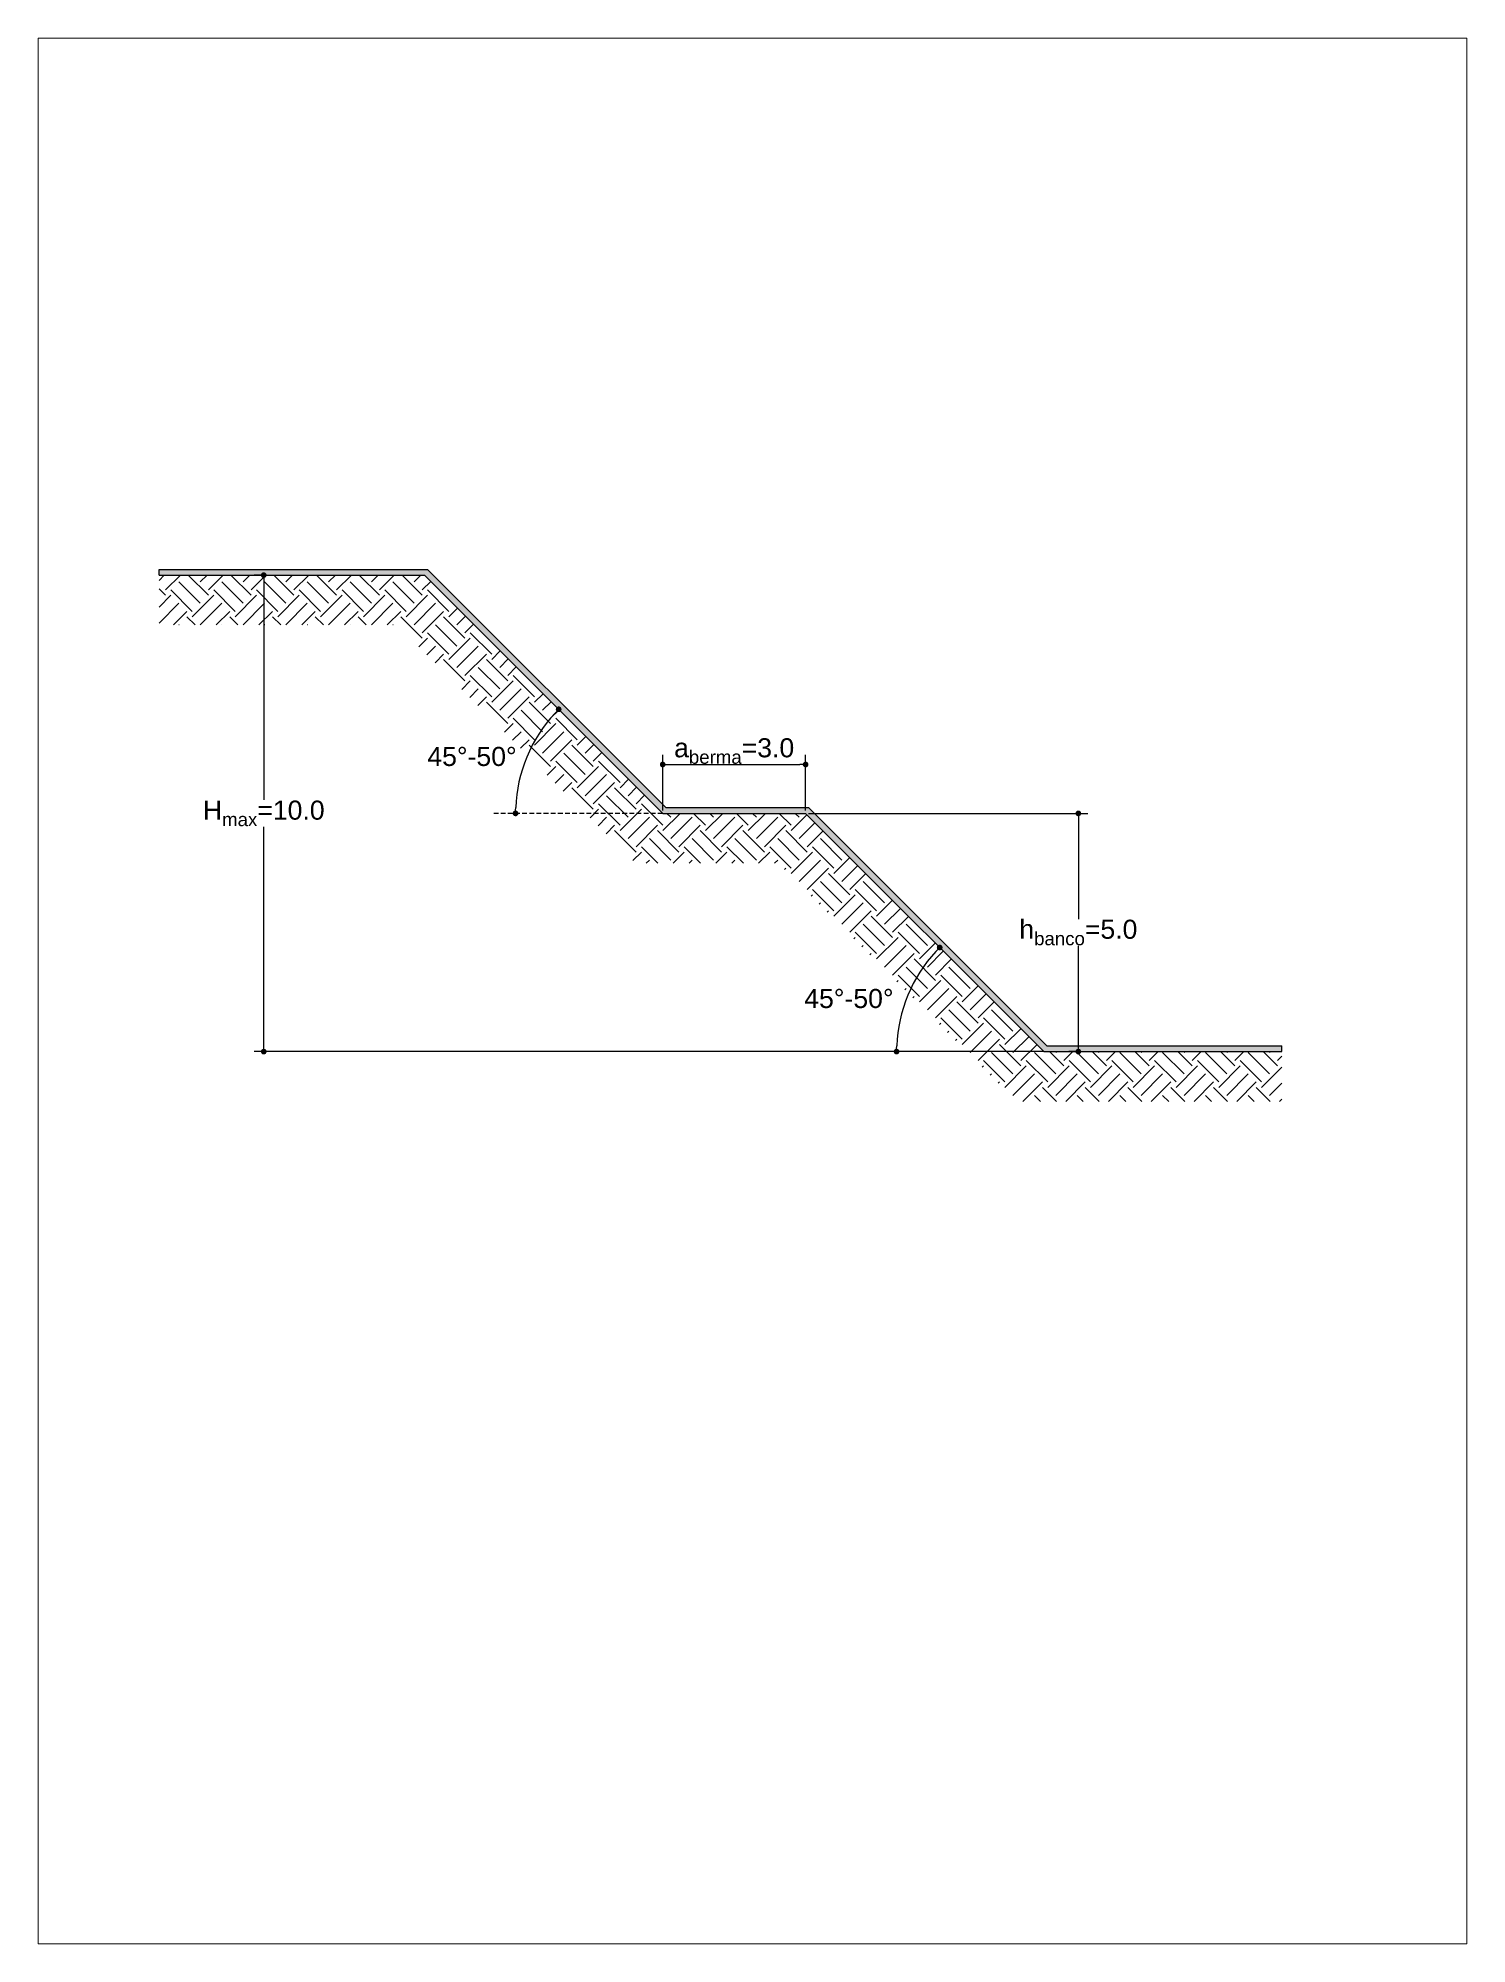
# Paper-space layout 'Localiza (3)' of a CAD drawing. Header units: metres. Extents: x 26 to 176, y 24 to 224.
# The model-space entities are those that its viewports show. They can reach past a viewport. Long polylines and large blocks are cut down to what shows.
import ezdxf

# ---------------------------------------------------------------- set-up
doc = ezdxf.new("R2010")
doc.units = ezdxf.units.M
doc.linetypes.add('HIDDEN', pattern=[0.375, 0.25, -0.125])
for name, color, linetype in [('0E_TEX_INT', 7, 'Continuous'), ('31_Cota', 191, 'Continuous'), ('50_HS_Granular', 8, 'Continuous')]:
    doc.layers.add(name, color=color, linetype=linetype)
doc.layers.add('42_HS_SECCIONES_SOLIDO', color=7, linetype='Continuous', true_color=0xdee2e1)
doc.styles.add('Annotative', font='Arial.ttf')
doc.dimstyles.new('Annotative_RDC', dxfattribs={"dimscale": 0.15, "dimtxt": 2, "dimasz": 0.6, "dimexe": 1, "dimexo": 0.3, "dimgap": 0.4, "dimtad": 1, "dimtih": 1, "dimtoh": 1, "dimdec": 1, "dimzin": 1, "dimdsep": 46, "dimtxsty": 'Annotative', "dimblk": 'DOT', "dimblk1": 'DOT', "dimblk2": 'DOT', "dimcen": 0.01, "dimclrd": 191, "dimclre": 191, "dimclrt": 7, "dimadec": 0, "dimazin": 0, "dimtfac": 1, "dimtdec": 1, "dimtmove": 2, "dimatfit": 3, "dimldrblk": 'DOT', "dimfxl": 1, "dimtolj": 1, "dimtzin": 0, "dimarcsym": 0})

# ---------------------------------------------------------------- blocks, each defined once
blk = doc.blocks.new('_DOT')
at = {"color": 0, "linetype": 'Continuous'}
blk.add_line((-0.5, 0), (-1, 0), dxfattribs=at)
at = {"color": 0, "linetype": 'Continuous', "const_width": 0.5}
blk.add_lwpolyline([(-0.25, 0, 1), (0.25, 0, 1)], format="xyb", close=True, dxfattribs=at)
blk = doc.blocks.new('*D75')
at = {"layer": '0E_TEX_INT', "color": 191, "lineweight": -2, "transparency": 16777216}
for p, q in [((1930.063, 2099.895), (1929.923, 2099.895)), ((1930.123, 2099.775), (1930.123, 2095.178)), ((1930.123, 2090.015), (1930.123, 2094.612)), ((1946.44, 2089.895), (1929.923, 2089.895))]:
    blk.add_line(p, q, dxfattribs=at)
at = {"layer": 'Defpoints', "color": 0, "transparency": 16777216}
for p in [(1930.123, 2099.895), (1930.123, 2099.895), (1946.5, 2089.895)]:
    blk.add_point(p, dxfattribs=at)
at = {"layer": '0E_TEX_INT', "color": 191, "lineweight": -2, "transparency": 16777216, "xscale": 0.12, "yscale": 0.12, "zscale": 0.12}
for p, rotation in [((1930.123, 2099.895), 90), ((1930.123, 2089.895), 270)]:
    blk.add_blockref('_DOT', p, dxfattribs=dict(at, rotation=rotation))
at = {"layer": '0E_TEX_INT', "color": 7, "transparency": 16777216, "insert": (1930.123, 2094.895), "char_height": 0.4, "attachment_point": 5, "style": 'Annotative'}
blk.add_mtext('\\A1;H{\\H0.7x;\\S^ max;}=10.0', dxfattribs=at)
blk = doc.blocks.new('*D76')
at = {"layer": '0E_TEX_INT', "color": 191, "lineweight": -2, "transparency": 16777216}
for p, q in [((1938.5, 2094.955), (1938.5, 2096.121)), ((1941.5, 2094.955), (1941.5, 2096.121)), ((1938.62, 2095.921), (1941.38, 2095.921))]:
    blk.add_line(p, q, dxfattribs=at)
at = {"layer": 'Defpoints', "color": 0, "transparency": 16777216}
for p in [(1941.5, 2095.921), (1938.5, 2094.895), (1941.5, 2094.895)]:
    blk.add_point(p, dxfattribs=at)
at = {"layer": '0E_TEX_INT', "color": 191, "lineweight": -2, "transparency": 16777216, "xscale": 0.12, "yscale": 0.12, "zscale": 0.12, "rotation": 180}
blk.add_blockref('_DOT', (1938.5, 2095.921), dxfattribs=at)
at = {"layer": '0E_TEX_INT', "color": 191, "lineweight": -2, "transparency": 16777216, "xscale": 0.12, "yscale": 0.12, "zscale": 0.12}
blk.add_blockref('_DOT', (1941.5, 2095.921), dxfattribs=at)
at = {"layer": '0E_TEX_INT', "color": 7, "transparency": 16777216, "insert": (1940, 2096.204), "char_height": 0.4, "attachment_point": 5, "style": 'Annotative'}
blk.add_mtext('\\A1;a{\\H0.7x;\\S^ berma;}=3.0', dxfattribs=at)
blk = doc.blocks.new('*D77')
at = {"layer": '0E_TEX_INT', "color": 191, "lineweight": -2, "transparency": 16777216}
for p, q in [((1941.56, 2094.895), (1947.427, 2094.895)), ((1947.227, 2094.775), (1947.227, 2092.678)), ((1947.227, 2090.015), (1947.227, 2092.112)), ((1947.167, 2089.895), (1947.027, 2089.895))]:
    blk.add_line(p, q, dxfattribs=at)
at = {"layer": 'Defpoints', "color": 0, "transparency": 16777216}
for p in [(1941.5, 2094.895), (1947.227, 2094.895), (1947.227, 2089.895)]:
    blk.add_point(p, dxfattribs=at)
at = {"layer": '0E_TEX_INT', "color": 191, "lineweight": -2, "transparency": 16777216, "xscale": 0.12, "yscale": 0.12, "zscale": 0.12}
for p, rotation in [((1947.227, 2094.895), 90), ((1947.227, 2089.895), 270)]:
    blk.add_blockref('_DOT', p, dxfattribs=dict(at, rotation=rotation))
at = {"layer": '0E_TEX_INT', "color": 7, "transparency": 16777216, "insert": (1947.227, 2092.395), "char_height": 0.4, "attachment_point": 5, "style": 'Annotative'}
blk.add_mtext('\\A1;h{\\H0.7x;\\S^ banco;}=5.0', dxfattribs=at)
blk = doc.blocks.new('*D79')
at = {"layer": '0E_TEX_INT', "color": 191, "lineweight": -2, "transparency": 16777216}
blk.add_arc((1938.5, 2094.895), 3.09, 137.2254, 177.7746, dxfattribs=at)
at = {"layer": 'Defpoints', "color": 0, "transparency": 16777216}
for p in [(1933.5, 2099.895), (1935.824, 2096.44), (1934.952, 2094.895), (1938.5, 2094.895), (1938.5, 2094.895)]:
    blk.add_point(p, dxfattribs=at)
at = {"layer": '0E_TEX_INT', "color": 191, "lineweight": -2, "transparency": 16777216, "xscale": 0.12, "yscale": 0.12, "zscale": 0.12}
for p, rotation in [((1936.315, 2097.08), 46.11272017244069), ((1935.41, 2094.895), 268.887279827561)]:
    blk.add_blockref('_DOT', p, dxfattribs=dict(at, rotation=rotation))
at = {"layer": '0E_TEX_INT', "color": 7, "transparency": 16777216, "insert": (1934.495, 2096.087), "char_height": 0.4, "attachment_point": 5, "style": 'Annotative'}
blk.add_mtext('\\A1;45°-50%%D', dxfattribs=at)
blk = doc.blocks.new('*D80')
at = {"layer": '0E_TEX_INT', "color": 191, "lineweight": -2, "transparency": 16777216}
blk.add_arc((1946.5, 2089.895), 3.09, 137.2254, 177.7746, dxfattribs=at)
at = {"layer": 'Defpoints', "color": 0, "transparency": 16777216}
for p in [(1941.5, 2094.895), (1943.824, 2091.44), (1942.952, 2089.895), (1946.5, 2089.895), (1946.5, 2089.895)]:
    blk.add_point(p, dxfattribs=at)
at = {"layer": '0E_TEX_INT', "color": 191, "lineweight": -2, "transparency": 16777216, "xscale": 0.12, "yscale": 0.12, "zscale": 0.12}
for p, rotation in [((1944.315, 2092.08), 46.1127201724391), ((1943.41, 2089.895), 268.8872798275592)]:
    blk.add_blockref('_DOT', p, dxfattribs=dict(at, rotation=rotation))
at = {"layer": '0E_TEX_INT', "color": 7, "transparency": 16777216, "insert": (1942.409, 2091.007), "char_height": 0.4, "attachment_point": 5, "style": 'Annotative'}
blk.add_mtext('\\A1;45°-50%%D', dxfattribs=at)

msp = doc.modelspace()

# ---------------------------------------------------------------- hatches: boundary and pattern name
at = {"layer": '42_HS_SECCIONES_SOLIDO'}
h = msp.add_hatch(color=256, dxfattribs=at)
h.dxf.hatch_style = 1
h.paths.add_polyline_path([(1927.926, 2100.016), (1933.564, 2100.016), (1938.564, 2095.016), (1941.564, 2095.016), (1946.564, 2090.016), (1951.5, 2090.016), (1951.5, 2089.895), (1946.5, 2089.895), (1941.5, 2094.895), (1938.5, 2094.895), (1933.5, 2099.895), (1927.926, 2099.895)])
at = {"layer": '50_HS_Granular'}
h = msp.add_hatch(dxfattribs=at)
h.set_pattern_fill('EARTH', color=256, scale=0.5, angle=45)
h.set_pattern_definition([(45, (0, 0), (9e-17, 0.89802561), [0.635, -0.635]), (45, (-0.1684, 0.1684), (9e-17, 0.89802561), [0.635, -0.635]), (45, (-0.33676, 0.33676), (9e-17, 0.89802561), [0.635, -0.635]), (135, (-0.33676, 0.449), (-0.89802561, 9e-17), [0.635, -0.635]), (135, (-0.1684, 0.6174), (-0.89802561, 9e-17), [0.635, -0.635]), (135, (4e-17, 0.7858), (-0.89802561, 9e-17), [0.635, -0.635])])
h.paths.add_polyline_path([(1933.5, 2099.895), (1927.926, 2099.895), (1927.926, 2098.85), (1932.926, 2098.85), (1937.926, 2093.85), (1940.926, 2093.85), (1945.926, 2088.85), (1951.5, 2088.85), (1951.5, 2089.895), (1946.5, 2089.895), (1941.5, 2094.895), (1938.5, 2094.895)])

# ---------------------------------------------------------------- linework, layer by layer
for p, q in [((1927.926, 2100.016), (1933.564, 2100.016)), ((1933.564, 2100.016), (1938.564, 2095.016)), ((1938.564, 2095.016), (1941.564, 2095.016)), ((1941.564, 2095.016), (1946.564, 2090.016)), ((1946.564, 2090.016), (1951.5, 2090.016))]:
    msp.add_line(p, q)
at = {"layer": '31_Cota', "linetype": 'HIDDEN', "ltscale": 10}
for p, q in [((1938.5, 2094.895), (1934.952, 2094.895)), ((1946.5, 2089.895), (1942.952, 2089.895))]:
    msp.add_line(p, q, dxfattribs=at)
at = {"layer": '50_HS_Granular'}
for p, q in [((1927.926, 2099.895), (1927.926, 2100.016)), ((1927.926, 2099.895), (1933.5, 2099.895)), ((1933.5, 2099.895), (1938.5, 2094.895)), ((1938.5, 2094.895), (1941.5, 2094.895)), ((1941.5, 2094.895), (1946.5, 2089.895)), ((1951.5, 2089.895), (1951.5, 2090.016)), ((1946.5, 2089.895), (1951.5, 2089.895))]:
    msp.add_line(p, q, dxfattribs=at)

# ---------------------------------------------------------------- dimensions: what is measured, and where the dimension line sits
at = {"layer": '0E_TEX_INT'}
for base, p1, p2, text, picture, middle in [((1930.123, 2099.895), (1946.5, 2089.895), (1930.123, 2099.895), 'H{\\H0.7x;\\S^ max;}=<>', '*D75', (1930.123, 2094.895)), ((1947.227, 2094.895), (1947.227, 2089.895), (1941.5, 2094.895), 'h{\\H0.7x;\\S^ banco;}=<>', '*D77', (1947.227, 2092.395))]:
    dim = msp.add_linear_dim(base=base, p1=p1, p2=p2, angle=90, text=text, dimstyle='Annotative_RDC', dxfattribs=at)
    dim.commit()
    dim.dimension.update_dxf_attribs({"geometry": picture, "text_midpoint": middle})
for base, line1, line2, picture, middle in [((1935.824, 2096.44), ((1938.5, 2094.895), (1934.952, 2094.895)), ((1933.5, 2099.895), (1938.5, 2094.895)), '*D79', (1934.495, 2096.087)), ((1943.824, 2091.44), ((1946.5, 2089.895), (1942.952, 2089.895)), ((1941.5, 2094.895), (1946.5, 2089.895)), '*D80', (1942.409, 2091.007))]:
    dim = msp.add_angular_dim_2l(base=base, line1=line1, line2=line2, text='<>-50%%D', dimstyle='Annotative_RDC', override={"dimscale": 0}, dxfattribs=at)
    dim.commit()
    dim.dimension.update_dxf_attribs({"geometry": picture, "text_midpoint": middle, "dimtype": 162})
dim = msp.add_linear_dim(base=(1941.5, 2095.921), p1=(1938.5, 2094.895), p2=(1941.5, 2094.895), text='a{\\H0.7x;\\S^ berma;}=<>', dimstyle='Annotative_RDC', dxfattribs=at)
dim.commit()
dim.dimension.update_dxf_attribs({"geometry": '*D76', "text_midpoint": (1940, 2096.204)})

psp = doc.layouts.new('Localiza (3)')

# ---------------------------------------------------------------- viewports
at = {"layer": '0'}
psp.add_viewport(center=(100.7, 124.5), size=(150, 200), view_center_point=(1940.385, 2091.167), view_height=40, dxfattribs=at)

doc.saveas('drawing.dxf')
